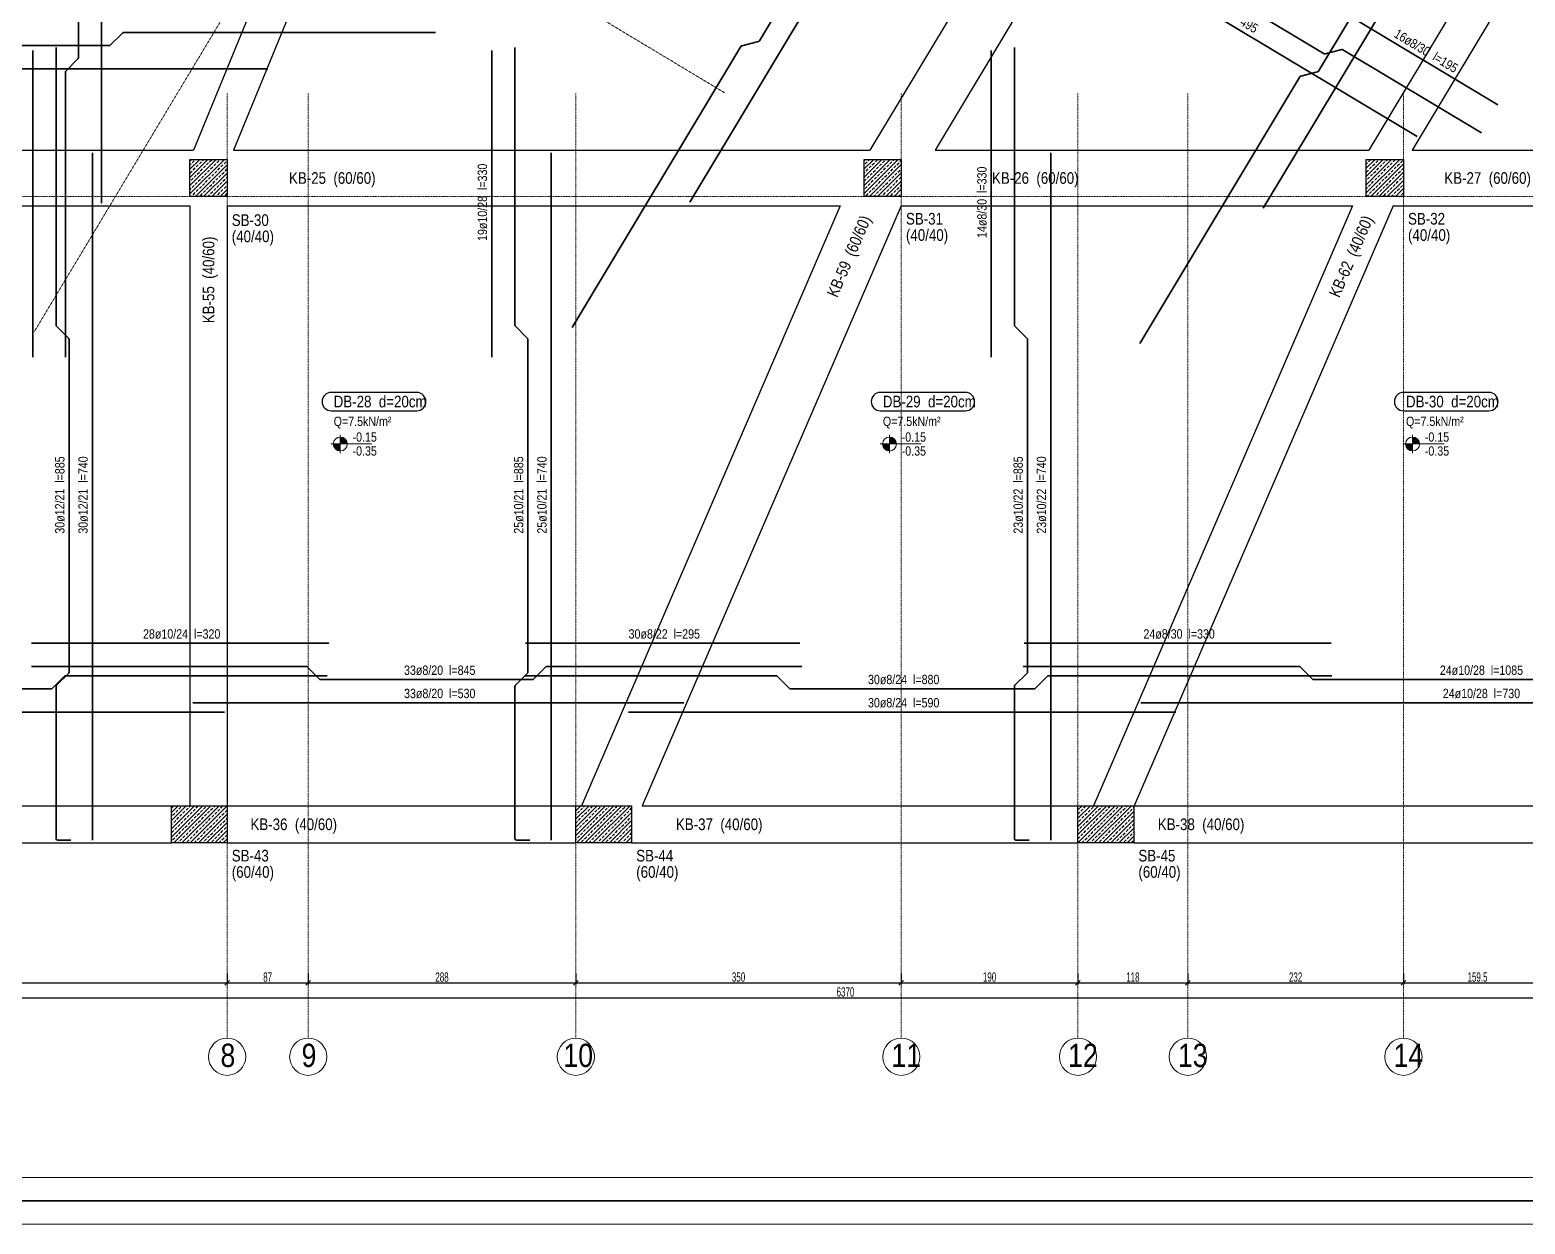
# Model space of a CAD drawing. Header units: millimetres. Extents: x -267 to 94375, y 6431 to 10838.
# Drawn here: x 67494 to 69102, y 6532 to 7816 of the extents above; entities that cross this region are included whole.
import ezdxf
from ezdxf.enums import TextEntityAlignment as Align

# ---------------------------------------------------------------- set-up
doc = ezdxf.new("R2010")
doc.units = ezdxf.units.MM
doc.header["$LTSCALE"] = 0.0001
doc.linetypes.add('DASHED', pattern=[19.05, 12.7, -6.35])
for name, color, linetype, lineweight in [('AKS BALONU (BEYKENT)', 7, 'Continuous', 20), ('AKS CIZGISI (BEYKENT)', 252, 'DASHED', 20), ('AKS NO (BEYKENT)', 3, 'Continuous', 20), ('AKS OLCU (BEYKENT)', 200, 'Continuous', 20), ('DONATI (BEYKENT)', 4, 'Continuous', 35), ('DONATI YAZISI (BEYKENT)', 3, 'Continuous', 20), ('DOSEME ISMI (BEYKENT)', 9, 'Continuous', 20), ('DOSEME PAFTA (BEYKENT)', 3, 'Continuous', 20), ('KIRIS (BEYKENT)', 2, 'Continuous', 30), ('KIRIS ISMI (BEYKENT)', 40, 'Continuous', 20), ('KOLON (BEYKENT)', 3, 'Continuous', 30), ('KOLON ISMI (BEYKENT)', 91, 'Continuous', 20), ('KOT CIZGI (BEYKENT)', 120, 'Continuous', 20), ('KOT YAZI (BEYKENT)', 7, 'Continuous', 20), ('SHEETSUMMARY-50', 152, 'Continuous', 20), ('SheetView', 40, 'Continuous', 20), ('SheetViewOut', 231, 'Continuous', 20), ('TARAMA (BEYKENT)', 252, 'Continuous', 25), ('YAZI (BEYKENT)', 140, 'Continuous', 20)]:
    doc.layers.add(name, color=color, linetype=linetype, lineweight=lineweight)
doc.styles.add('DONATI YAZISI (BEYKENT)', font='')
doc.styles.add('DSMOLC-50', font='bahnschrift light condensed', dxfattribs={"width": 0.75, "height": 10})
doc.styles.add('KOT (BEYKENT)', font='')
doc.styles.add('YAZI (BEYKENT)', font='')
doc.styles.get('DONATI YAZISI (BEYKENT)').set_extended_font_data('Bahnschrift Light Condensed')
doc.styles.get('KOT (BEYKENT)').set_extended_font_data('Bahnschrift Light Condensed')
doc.styles.get('YAZI (BEYKENT)').set_extended_font_data('Bahnschrift Light Condensed')
doc.dimstyles.new('DSMOLC-50', dxfattribs={"dimtxt": 10, "dimasz": 5, "dimexe": 2, "dimexo": 2, "dimgap": 1, "dimtad": 1, "dimdec": 1, "dimrnd": 0.5, "dimzin": 12, "dimdsep": 46, "dimtxsty": 'DSMOLC-50', "dimblk": 'OBLIQUE', "dimblk1": 'OBLIQUE', "dimblk2": 'OBLIQUE', "dimcen": 0, "dimclrt": 7, "dimadec": 0, "dimazin": 0, "dimtfac": 1, "dimtdec": 4, "dimtix": 1, "dimtmove": 2, "dimatfit": 3, "dimfxl": 1, "dimtzin": 0, "dimarcsym": 0})
pattern_1 = [(45, (63534.0714, 6088.7264), (-4.4194174, 4.4194174), []), (45, (63538.491, 6088.7264), (-4.4194174, 4.4194174), [3.125, -1.5625])]

# ---------------------------------------------------------------- blocks, each defined once
blk = doc.blocks.new('_Oblique')
at = {"color": 0, "linetype": 'ByBlock', "lineweight": -2}
blk.add_line((-0.5, -0.5), (0.5, 0.5), dxfattribs=at)
blk = doc.blocks.new('*D1126')
at = {"layer": 'AKS OLCU (BEYKENT)', "color": 0, "lineweight": -2, "transparency": 16777216}
for p, q in [((67131, 6801.3), (67131, 6789.3)), ((67131, 6791.3), (67706, 6791.3)), ((67706, 6801.3), (67706, 6789.3))]:
    blk.add_line(p, q, dxfattribs=at)
at = {"layer": 'DEFPOINTS', "color": 0, "lineweight": -3, "transparency": 16777216}
for p in [(67131, 6803.3), (67706, 6803.3), (67706, 6791.3)]:
    blk.add_point(p, dxfattribs=at)
at = {"layer": 'AKS OLCU (BEYKENT)', "color": 0, "lineweight": -2, "transparency": 16777216, "xscale": 5, "yscale": 5, "zscale": 5, "rotation": 180}
blk.add_blockref('_Oblique', (67131, 6791.3), dxfattribs=at)
at = {"layer": 'AKS OLCU (BEYKENT)', "color": 0, "lineweight": -2, "transparency": 16777216, "xscale": 5, "yscale": 5, "zscale": 5}
blk.add_blockref('_Oblique', (67706, 6791.3), dxfattribs=at)
at = {"layer": 'AKS OLCU (BEYKENT)', "color": 7, "transparency": 16777216, "insert": (67418.5, 6797.3), "char_height": 10, "attachment_point": 5, "style": 'DSMOLC-50'}
blk.add_mtext('575', dxfattribs=at)
blk = doc.blocks.new('*D1127')
at = {"layer": 'AKS OLCU (BEYKENT)', "color": 0, "lineweight": -2, "transparency": 16777216}
for p, q in [((67706, 6801.3), (67706, 6789.3)), ((67706, 6791.3), (67793.2, 6791.3)), ((67793.2, 6801.3), (67793.2, 6789.3))]:
    blk.add_line(p, q, dxfattribs=at)
at = {"layer": 'DEFPOINTS', "color": 0, "lineweight": -3, "transparency": 16777216}
for p in [(67706, 6803.3), (67793.2, 6803.3), (67793.2, 6791.3)]:
    blk.add_point(p, dxfattribs=at)
at = {"layer": 'AKS OLCU (BEYKENT)', "color": 0, "lineweight": -2, "transparency": 16777216, "xscale": 5, "yscale": 5, "zscale": 5, "rotation": 180}
blk.add_blockref('_Oblique', (67706, 6791.3), dxfattribs=at)
at = {"layer": 'AKS OLCU (BEYKENT)', "color": 0, "lineweight": -2, "transparency": 16777216, "xscale": 5, "yscale": 5, "zscale": 5}
blk.add_blockref('_Oblique', (67793.2, 6791.3), dxfattribs=at)
at = {"layer": 'AKS OLCU (BEYKENT)', "color": 7, "transparency": 16777216, "insert": (67749.6, 6797.4), "char_height": 10, "attachment_point": 5, "style": 'DSMOLC-50'}
blk.add_mtext('87', dxfattribs=at)
blk = doc.blocks.new('*D1128')
at = {"layer": 'AKS OLCU (BEYKENT)', "color": 0, "lineweight": -2, "transparency": 16777216}
for p, q in [((67793.2, 6801.3), (67793.2, 6789.3)), ((67793.2, 6791.3), (68081, 6791.3)), ((68081, 6801.3), (68081, 6789.3))]:
    blk.add_line(p, q, dxfattribs=at)
at = {"layer": 'DEFPOINTS', "color": 0, "lineweight": -3, "transparency": 16777216}
for p in [(67793.2, 6803.3), (68081, 6803.3), (68081, 6791.3)]:
    blk.add_point(p, dxfattribs=at)
at = {"layer": 'AKS OLCU (BEYKENT)', "color": 0, "lineweight": -2, "transparency": 16777216, "xscale": 5, "yscale": 5, "zscale": 5, "rotation": 180}
blk.add_blockref('_Oblique', (67793.2, 6791.3), dxfattribs=at)
at = {"layer": 'AKS OLCU (BEYKENT)', "color": 0, "lineweight": -2, "transparency": 16777216, "xscale": 5, "yscale": 5, "zscale": 5}
blk.add_blockref('_Oblique', (68081, 6791.3), dxfattribs=at)
at = {"layer": 'AKS OLCU (BEYKENT)', "color": 7, "transparency": 16777216, "insert": (67937.1, 6797.4), "char_height": 10, "attachment_point": 5, "style": 'DSMOLC-50'}
blk.add_mtext('288', dxfattribs=at)
blk = doc.blocks.new('*D1129')
at = {"layer": 'AKS OLCU (BEYKENT)', "color": 0, "lineweight": -2, "transparency": 16777216}
for p, q in [((68081, 6801.3), (68081, 6789.3)), ((68081, 6791.3), (68431, 6791.3)), ((68431, 6801.3), (68431, 6789.3))]:
    blk.add_line(p, q, dxfattribs=at)
at = {"layer": 'DEFPOINTS', "color": 0, "lineweight": -3, "transparency": 16777216}
for p in [(68081, 6803.3), (68431, 6803.3), (68431, 6791.3)]:
    blk.add_point(p, dxfattribs=at)
at = {"layer": 'AKS OLCU (BEYKENT)', "color": 0, "lineweight": -2, "transparency": 16777216, "xscale": 5, "yscale": 5, "zscale": 5, "rotation": 180}
blk.add_blockref('_Oblique', (68081, 6791.3), dxfattribs=at)
at = {"layer": 'AKS OLCU (BEYKENT)', "color": 0, "lineweight": -2, "transparency": 16777216, "xscale": 5, "yscale": 5, "zscale": 5}
blk.add_blockref('_Oblique', (68431, 6791.3), dxfattribs=at)
at = {"layer": 'AKS OLCU (BEYKENT)', "color": 7, "transparency": 16777216, "insert": (68256, 6797.4), "char_height": 10, "attachment_point": 5, "style": 'DSMOLC-50'}
blk.add_mtext('350', dxfattribs=at)
blk = doc.blocks.new('*D1130')
at = {"layer": 'AKS OLCU (BEYKENT)', "color": 0, "lineweight": -2, "transparency": 16777216}
for p, q in [((68431, 6801.3), (68431, 6789.3)), ((68431, 6791.3), (68621, 6791.3)), ((68621, 6801.3), (68621, 6789.3))]:
    blk.add_line(p, q, dxfattribs=at)
at = {"layer": 'DEFPOINTS', "color": 0, "lineweight": -3, "transparency": 16777216}
for p in [(68431, 6803.3), (68621, 6803.3), (68621, 6791.3)]:
    blk.add_point(p, dxfattribs=at)
at = {"layer": 'AKS OLCU (BEYKENT)', "color": 0, "lineweight": -2, "transparency": 16777216, "xscale": 5, "yscale": 5, "zscale": 5, "rotation": 180}
blk.add_blockref('_Oblique', (68431, 6791.3), dxfattribs=at)
at = {"layer": 'AKS OLCU (BEYKENT)', "color": 0, "lineweight": -2, "transparency": 16777216, "xscale": 5, "yscale": 5, "zscale": 5}
blk.add_blockref('_Oblique', (68621, 6791.3), dxfattribs=at)
at = {"layer": 'AKS OLCU (BEYKENT)', "color": 7, "transparency": 16777216, "insert": (68526, 6797.4), "char_height": 10, "attachment_point": 5, "style": 'DSMOLC-50'}
blk.add_mtext('190', dxfattribs=at)
blk = doc.blocks.new('*D1131')
at = {"layer": 'AKS OLCU (BEYKENT)', "color": 0, "lineweight": -2, "transparency": 16777216}
for p, q in [((68621, 6801.3), (68621, 6789.3)), ((68621, 6791.3), (68739.1, 6791.3)), ((68739.1, 6801.3), (68739.1, 6789.3))]:
    blk.add_line(p, q, dxfattribs=at)
at = {"layer": 'DEFPOINTS', "color": 0, "lineweight": -3, "transparency": 16777216}
for p in [(68621, 6803.3), (68739.1, 6803.3), (68739.1, 6791.3)]:
    blk.add_point(p, dxfattribs=at)
at = {"layer": 'AKS OLCU (BEYKENT)', "color": 0, "lineweight": -2, "transparency": 16777216, "xscale": 5, "yscale": 5, "zscale": 5, "rotation": 180}
blk.add_blockref('_Oblique', (68621, 6791.3), dxfattribs=at)
at = {"layer": 'AKS OLCU (BEYKENT)', "color": 0, "lineweight": -2, "transparency": 16777216, "xscale": 5, "yscale": 5, "zscale": 5}
blk.add_blockref('_Oblique', (68739.1, 6791.3), dxfattribs=at)
at = {"layer": 'AKS OLCU (BEYKENT)', "color": 7, "transparency": 16777216, "insert": (68680.1, 6797.4), "char_height": 10, "attachment_point": 5, "style": 'DSMOLC-50'}
blk.add_mtext('118', dxfattribs=at)
blk = doc.blocks.new('*D1132')
at = {"layer": 'AKS OLCU (BEYKENT)', "color": 0, "lineweight": -2, "transparency": 16777216}
for p, q in [((68739.1, 6801.3), (68739.1, 6789.3)), ((68739.1, 6791.3), (68971, 6791.3)), ((68971, 6801.3), (68971, 6789.3))]:
    blk.add_line(p, q, dxfattribs=at)
at = {"layer": 'DEFPOINTS', "color": 0, "lineweight": -3, "transparency": 16777216}
for p in [(68739.1, 6803.3), (68971, 6803.3), (68971, 6791.3)]:
    blk.add_point(p, dxfattribs=at)
at = {"layer": 'AKS OLCU (BEYKENT)', "color": 0, "lineweight": -2, "transparency": 16777216, "xscale": 5, "yscale": 5, "zscale": 5, "rotation": 180}
blk.add_blockref('_Oblique', (68739.1, 6791.3), dxfattribs=at)
at = {"layer": 'AKS OLCU (BEYKENT)', "color": 0, "lineweight": -2, "transparency": 16777216, "xscale": 5, "yscale": 5, "zscale": 5}
blk.add_blockref('_Oblique', (68971, 6791.3), dxfattribs=at)
at = {"layer": 'AKS OLCU (BEYKENT)', "color": 7, "transparency": 16777216, "insert": (68855.1, 6797.4), "char_height": 10, "attachment_point": 5, "style": 'DSMOLC-50'}
blk.add_mtext('232', dxfattribs=at)
blk = doc.blocks.new('*D1133')
at = {"layer": 'AKS OLCU (BEYKENT)', "color": 0, "lineweight": -2, "transparency": 16777216}
for p, q in [((68971, 6801.3), (68971, 6789.3)), ((68971, 6791.3), (69130.3, 6791.3)), ((69130.3, 6801.3), (69130.3, 6789.3))]:
    blk.add_line(p, q, dxfattribs=at)
at = {"layer": 'DEFPOINTS', "color": 0, "lineweight": -3, "transparency": 16777216}
for p in [(68971, 6803.3), (69130.3, 6803.3), (69130.3, 6791.3)]:
    blk.add_point(p, dxfattribs=at)
at = {"layer": 'AKS OLCU (BEYKENT)', "color": 0, "lineweight": -2, "transparency": 16777216, "xscale": 5, "yscale": 5, "zscale": 5, "rotation": 180}
blk.add_blockref('_Oblique', (68971, 6791.3), dxfattribs=at)
at = {"layer": 'AKS OLCU (BEYKENT)', "color": 0, "lineweight": -2, "transparency": 16777216, "xscale": 5, "yscale": 5, "zscale": 5}
blk.add_blockref('_Oblique', (69130.3, 6791.3), dxfattribs=at)
at = {"layer": 'AKS OLCU (BEYKENT)', "color": 7, "transparency": 16777216, "insert": (69050.7, 6797.4), "char_height": 10, "attachment_point": 5, "style": 'DSMOLC-50'}
blk.add_mtext('159.5', dxfattribs=at)
blk = doc.blocks.new('*D1145')
at = {"layer": 'AKS OLCU (BEYKENT)', "color": 0, "lineweight": -2, "transparency": 16777216}
for p, q in [((65186, 6801.3), (65186, 6773.3)), ((71556, 6801.3), (71556, 6773.3)), ((65186, 6775.3), (71556, 6775.3))]:
    blk.add_line(p, q, dxfattribs=at)
at = {"layer": 'DEFPOINTS', "color": 0, "lineweight": -3, "transparency": 16777216}
for p in [(65186, 6803.3), (71556, 6803.3), (71556, 6775.3)]:
    blk.add_point(p, dxfattribs=at)
at = {"layer": 'AKS OLCU (BEYKENT)', "color": 0, "lineweight": -2, "transparency": 16777216, "xscale": 5, "yscale": 5, "zscale": 5, "rotation": 180}
blk.add_blockref('_Oblique', (65186, 6775.3), dxfattribs=at)
at = {"layer": 'AKS OLCU (BEYKENT)', "color": 0, "lineweight": -2, "transparency": 16777216, "xscale": 5, "yscale": 5, "zscale": 5}
blk.add_blockref('_Oblique', (71556, 6775.3), dxfattribs=at)
at = {"layer": 'AKS OLCU (BEYKENT)', "color": 7, "transparency": 16777216, "insert": (68371, 6781.4), "char_height": 10, "attachment_point": 5, "style": 'DSMOLC-50'}
blk.add_mtext('6370', dxfattribs=at)

msp = doc.modelspace()

# ---------------------------------------------------------------- hatches: boundary and pattern name
at = {"layer": 'KOT CIZGI (BEYKENT)'}
h = msp.add_hatch(color=256, dxfattribs=at)
h.dxf.hatch_style = 1
h.paths.add_polyline_path([(67827.73, 7370.73), (67820.23, 7370.73, 0.4142136), (67827.73, 7363.23)])
h = msp.add_hatch(color=256, dxfattribs=at)
h.dxf.hatch_style = 1
h.paths.add_polyline_path([(67827.73, 7378.23), (67827.73, 7370.73), (67835.23, 7370.73, 0.4142136)])
h = msp.add_hatch(color=256, dxfattribs=at)
h.dxf.hatch_style = 1
h.paths.add_polyline_path([(68418.3, 7370.73), (68410.8, 7370.73, 0.4142136), (68418.3, 7363.23)])
h = msp.add_hatch(color=256, dxfattribs=at)
h.dxf.hatch_style = 1
h.paths.add_polyline_path([(68418.3, 7378.23), (68418.3, 7370.73), (68425.8, 7370.73, 0.4142136)])
h = msp.add_hatch(color=256, dxfattribs=at)
h.dxf.hatch_style = 1
h.paths.add_polyline_path([(68980.88, 7370.73), (68973.38, 7370.73, 0.4142136), (68980.88, 7363.23)])
h = msp.add_hatch(color=256, dxfattribs=at)
h.dxf.hatch_style = 1
h.paths.add_polyline_path([(68980.88, 7378.23), (68980.88, 7370.73), (68988.38, 7370.73, 0.4142136)])
at = {"layer": 'TARAMA (BEYKENT)'}
h = msp.add_hatch(dxfattribs=at)
h.set_pattern_fill('ANSI33', color=256, style=0, pattern_type=0)
h.set_pattern_definition(pattern_1)
h.paths.add_polyline_path([(67666.04, 7676.77), (67706.04, 7676.77), (67706.04, 7636.77), (67666.04, 7636.77)], flags=0)
h = msp.add_hatch(dxfattribs=at)
h.set_pattern_fill('ANSI33', color=256, style=0, pattern_type=0)
h.set_pattern_definition(pattern_1)
h.paths.add_polyline_path([(68391.06, 7676.78), (68431.06, 7676.78), (68431.06, 7636.78), (68391.06, 7636.78)], flags=0)
h = msp.add_hatch(dxfattribs=at)
h.set_pattern_fill('ANSI33', color=256, style=0, pattern_type=0)
h.set_pattern_definition(pattern_1)
h.paths.add_polyline_path([(68931, 7676.77), (68971, 7676.77), (68971, 7636.77), (68931, 7636.77)], flags=0)
h = msp.add_hatch(dxfattribs=at)
h.set_pattern_fill('ANSI33', color=256, style=0, pattern_type=0)
h.set_pattern_definition(pattern_1)
h.paths.add_polyline_path([(67646.04, 6981.77), (67706.04, 6981.77), (67706.04, 6941.77), (67646.04, 6941.77)], flags=0)
h = msp.add_hatch(dxfattribs=at)
h.set_pattern_fill('ANSI33', color=256, style=0, pattern_type=0)
h.set_pattern_definition(pattern_1)
h.paths.add_polyline_path([(68081, 6981.77), (68141, 6981.77), (68141, 6941.77), (68081, 6941.77)], flags=0)
h = msp.add_hatch(dxfattribs=at)
h.set_pattern_fill('ANSI33', color=256, style=0, pattern_type=0)
h.set_pattern_definition(pattern_1)
h.paths.add_polyline_path([(68621.01, 6981.76), (68681.01, 6981.76), (68681.01, 6941.76), (68621.01, 6941.76)], flags=0)

# ---------------------------------------------------------------- linework, layer by layer
at = {"layer": 'AKS BALONU (BEYKENT)'}
for centre in [(67706.04, 6711.77), (67793.25, 6711.77), (68081.03, 6711.77), (68431.03, 6711.77), (68621.03, 6711.77), (68739.13, 6711.77), (68971.03, 6711.77)]:
    msp.add_circle(centre, 20, dxfattribs=at)
at = {"layer": 'AKS CIZGISI (BEYKENT)'}
for p, q in [((69041.51, 10061.32), (67498.68, 7491.62)), ((70044.6, 9459.07), (69021.22, 7754.56)), ((65913.96, 9145.57), (68241.25, 7748.32)), ((67706.04, 6731.77), (67706.04, 7748.07)), ((67793.25, 6731.77), (67793.25, 7748.07)), ((68081.03, 6731.77), (68081.03, 7748.07)), ((68431.03, 6731.77), (68431.03, 7748.07)), ((68621.03, 6731.77), (68621.03, 7748.07)), ((68739.13, 6731.77), (68739.13, 7748.07)), ((68971.03, 6731.77), (68971.03, 7748.07)), ((65385.37, 7636.77), (71771.03, 7636.77)), ((64986.04, 6941.77), (71771.03, 6941.77))]:
    msp.add_line(p, q, dxfattribs=at)
at = {"layer": 'DONATI (BEYKENT)'}
for points in [[(68076.97, 7495.87), (68258.55, 7798.31, -0.1989124), (68259.48, 7799), (68277.48, 7803.49, 0.1989124), (68278.4, 7804.18), (68497.2, 8168.6, 0.1989124), (68497.37, 8169.74), (68492.88, 8187.74, -0.1989124), (68493.05, 8188.88), (68687.58, 8512.89)], [(68687.41, 7478.75), (68859.7, 7765.7, -0.1989124), (68860.62, 7766.39), (68878.62, 7770.88, 0.1989124), (68879.55, 7771.56), (68980.74, 7940.1, 0.1989124), (68980.9, 7941.23), (68976.41, 7959.24, -0.1989124), (68976.58, 7960.37), (69129.27, 8214.69)], [(67532.09, 7464.24), (67532.09, 7770.79, -0.1989124), (67532.53, 7771.85), (67545.65, 7784.98, 0.1989124), (67546.09, 7786.04), (67546.09, 8010.72, 0.1989124), (67545.65, 8011.78), (67532.53, 8024.9, -0.1989124), (67532.09, 8025.96), (67532.09, 8152.14, -0.4142136), (67533.59, 8153.64), (67546.09, 8153.64)], [(68443.24, 8072.51), (68699.22, 7918.83, -0.1989124), (68699.9, 7917.9), (68704.4, 7899.9, 0.1989124), (68705.08, 7898.98), (68885.77, 7790.49, 0.1989124), (68886.91, 7790.32), (68904.91, 7794.82, -0.1989124), (68906.04, 7794.65), (69054.87, 7705.29)], [(66961.9, 7813.1), (67246.15, 7813.1, -0.1989124), (67247.21, 7812.66), (67260.34, 7799.54, 0.1989124), (67261.4, 7799.1), (67579.37, 7799.1, 0.1989124), (67580.43, 7799.54), (67593.55, 7812.66, -0.1989124), (67594.61, 7813.1), (67930.3, 7813.1)], [(67538.09, 6944.77), (67523.59, 6944.77, -0.4142136), (67522.09, 6946.27), (67522.09, 7110.15, -0.1989124), (67522.53, 7111.21), (67535.65, 7124.33, 0.1989124), (67536.09, 7125.39), (67536.09, 7483.15, 0.1989124), (67535.65, 7484.21), (67522.53, 7497.33, -0.1989124), (67522.09, 7498.39), (67522.09, 7797.17)], [(68031.55, 6944.77), (68017.05, 6944.77, -0.4142136), (68015.55, 6946.27), (68015.55, 7110.15, -0.1989124), (68015.99, 7111.21), (68029.11, 7124.33, 0.1989124), (68029.55, 7125.39), (68029.55, 7483.15, 0.1989124), (68029.11, 7484.21), (68015.99, 7497.33, -0.1989124), (68015.55, 7498.39), (68015.55, 7797.17)], [(68568.73, 6944.77), (68554.23, 6944.77, -0.4142136), (68552.73, 6946.27), (68552.73, 7110.15, -0.1989124), (68553.17, 7111.21), (68566.29, 7124.33, 0.1989124), (68566.73, 7125.39), (68566.73, 7483.15, 0.1989124), (68566.29, 7484.21), (68553.17, 7497.33, -0.1989124), (68552.73, 7498.39), (68552.73, 7797.17)], [(67495.52, 7131.48), (67791.17, 7131.48, -0.1989124), (67792.23, 7131.04), (67805.35, 7117.91, 0.1989124), (67806.41, 7117.48), (68034.42, 7117.48, 0.1989124), (68035.48, 7117.91), (68048.6, 7131.04, -0.1989124), (68049.67, 7131.48), (68323.92, 7131.48)], [(68562.22, 7131.48), (68858.98, 7131.48, -0.1989124), (68860.04, 7131.04), (68873.16, 7117.91, 0.1989124), (68874.22, 7117.48), (69236.06, 7117.48, 0.1989124), (69237.12, 7117.91), (69250.24, 7131.04, -0.1989124), (69251.3, 7131.48), (69635.61, 7131.48)], [(66855.17, 7121.48), (67127.47, 7121.48, -0.1989124), (67128.53, 7121.04), (67141.65, 7107.91, 0.1989124), (67142.71, 7107.48), (67516.93, 7107.48, 0.1989124), (67517.99, 7107.91), (67531.11, 7121.04, -0.1989124), (67532.17, 7121.48), (67813.57, 7121.48)], [(68025.7, 7121.48), (68296.62, 7121.48, -0.1989124), (68297.68, 7121.04), (68310.8, 7107.91, 0.1989124), (68311.86, 7107.48), (68573.95, 7107.48, 0.1989124), (68575.01, 7107.91), (68588.13, 7121.04, -0.1989124), (68589.19, 7121.48), (68894.1, 7121.48)]]:
    msp.add_lwpolyline(points, format="xyb", dxfattribs=at)
for points in [[(68203.53, 7630.9), (68642.28, 8361.66)], [(67571.09, 7629.77), (67571.09, 8153.64)], [(68820.23, 7624.2), (69067.48, 8036.02)], [(68562.22, 7955.59), (68985.74, 7701.31)], [(68905.32, 7835.9), (69072.5, 7735.53)], [(67497.09, 7464.05), (67497.09, 7794.05)], [(67990.55, 7464.05), (67990.55, 7794.05)], [(68527.73, 7464.05), (68527.73, 7794.05)], [(67094.04, 7774.1), (67749.97, 7774.1)], [(67561.09, 6944.77), (67561.09, 7683.77)], [(68054.55, 6944.77), (68054.55, 7683.77)], [(68591.73, 6944.77), (68591.73, 7683.77)], [(67495.58, 7156.48), (67815.58, 7156.48)], [(68027.06, 7156.48), (68322.06, 7156.48)], [(68563.24, 7156.48), (68893.24, 7156.48)], [(67669.04, 7092.48), (68197.13, 7092.48)], [(68688.68, 7092.48), (69418.04, 7092.48)], [(66955.42, 7082.48), (67703.04, 7082.48)], [(68137.8, 7082.48), (68726.24, 7082.48)]]:
    msp.add_lwpolyline(points, dxfattribs=at)
at = {"layer": 'DOSEME PAFTA (BEYKENT)', "lineweight": -3}
for points in [[(67818.02, 7406.45), (67909.88, 7406.45, 1), (67909.88, 7426.23), (67818.02, 7426.23, 1)], [(68408.58, 7406.45), (68500, 7406.45, 1), (68500, 7426.23), (68408.58, 7426.23, 1)], [(68971.16, 7406.45), (69063.03, 7406.45, 1), (69063.03, 7426.23), (68971.16, 7426.23, 1)]]:
    msp.add_lwpolyline(points, format="xyb", close=True, dxfattribs=at)
at = {"layer": 'KIRIS (BEYKENT)'}
for p, q in [((68714.45, 8214.98), (68397.32, 7686.77)), ((68761.41, 8176.63), (68467.31, 7686.77)), ((67787.62, 7973.98), (67669.81, 7686.77)), ((69104.35, 7970.73), (68933.86, 7686.77)), ((67822.31, 7953.15), (67713.04, 7686.77)), ((69138.69, 7950.23), (68980.52, 7686.77)), ((67131.04, 7686.77), (67669.81, 7686.77)), ((67713.04, 7686.77), (68397.32, 7686.77)), ((68467.31, 7686.77), (68933.86, 7686.77)), ((68980.52, 7686.77), (69435.41, 7686.77)), ((67124.29, 7626.77), (67666.04, 7626.77)), ((67666.04, 7626.77), (67666.04, 6981.67)), ((67706.04, 7626.77), (68365.41, 7626.77)), ((67706.04, 7626.77), (67706.04, 6981.77)), ((68365.41, 7626.77), (68086.97, 6981.67)), ((68430.76, 7626.77), (68152.35, 6981.77)), ((68430.76, 7626.77), (68916.3, 7626.77)), ((68916.3, 7626.77), (68637.89, 6981.76)), ((68959.89, 7626.77), (68681.45, 6981.77)), ((68959.89, 7626.77), (69381.04, 7626.77)), ((66971.04, 6981.77), (67646.14, 6981.77)), ((67706.14, 6981.77), (68081, 6981.77)), ((68152.35, 6981.77), (68621.01, 6981.77)), ((68681.45, 6981.77), (69361.14, 6981.77)), ((66971.04, 6941.77), (67646.14, 6941.77)), ((67706.14, 6941.77), (68081, 6941.77)), ((68141, 6941.77), (68621.01, 6941.77)), ((68681.01, 6941.77), (69361.14, 6941.77))]:
    msp.add_line(p, q, dxfattribs=at)
at = {"layer": 'KOLON (BEYKENT)'}
for points in [[(67666.04, 7676.77), (67706.04, 7676.77), (67706.04, 7636.77), (67666.04, 7636.77)], [(68391.06, 7676.78), (68431.06, 7676.78), (68431.06, 7636.78), (68391.06, 7636.78)], [(68931, 7676.77), (68971, 7676.77), (68971, 7636.77), (68931, 7636.77)], [(67646.04, 6981.77), (67706.04, 6981.77), (67706.04, 6941.77), (67646.04, 6941.77)], [(68081, 6981.77), (68141, 6981.77), (68141, 6941.77), (68081, 6941.77)], [(68621.01, 6981.76), (68681.01, 6981.76), (68681.01, 6941.76), (68621.01, 6941.76)]]:
    msp.add_lwpolyline(points, close=True, dxfattribs=at)
at = {"layer": 'KOT CIZGI (BEYKENT)'}
for p, q in [((67827.73, 7380.73), (67827.73, 7360.73)), ((68418.3, 7380.73), (68418.3, 7360.73)), ((68980.88, 7380.73), (68980.88, 7360.73)), ((67817.73, 7370.73), (67861.76, 7370.73)), ((68408.3, 7370.73), (68452.32, 7370.73)), ((68970.88, 7370.73), (69014.9, 7370.73))]:
    msp.add_line(p, q, dxfattribs=at)
for centre in [(67827.73, 7370.73), (68418.3, 7370.73), (68980.88, 7370.73)]:
    msp.add_circle(centre, 7.5, dxfattribs=at)
at = {"layer": 'SHEETSUMMARY-50', "const_width": 2, "flags": 128}
msp.add_lwpolyline([(57239.42, 6556.81), (72579.28, 6556.81), (72579.28, 10706.81), (57239.42, 10706.81)], close=True, dxfattribs=at)
at = {"layer": 'SheetView'}
msp.add_lwpolyline([(57264.42, 6581.81), (71954.28, 6581.81), (71954.28, 10681.81), (57264.42, 10681.81)], close=True, dxfattribs=at)
at = {"layer": 'SheetViewOut'}
msp.add_lwpolyline([(57214.42, 6531.81), (72604.28, 6531.81), (72604.28, 10731.81), (57214.42, 10731.81)], close=True, dxfattribs=at)

# ---------------------------------------------------------------- texts
at = {"layer": 'AKS NO (BEYKENT)', "style": 'YAZI (BEYKENT)'}
for s, p in [('8', (67698.91, 6700.77)), ('9', (67786.12, 6700.77)), ('10', (68067.69, 6700.77)), ('11', (68420.46, 6700.77)), ('12', (68610.46, 6700.77)), ('13', (68728.56, 6700.77)), ('14', (68960.46, 6700.77))]:
    msp.add_text(s, height=25, dxfattribs=at).set_placement(p)
at = {"layer": 'DONATI YAZISI (BEYKENT)', "style": 'DONATI YAZISI (BEYKENT)'}
for s, rotation, p in [(' 16ø8/29  l=495', 329, (68779.13, 7837.02)), (' 16ø8/30  l=195', 329, (68994.06, 7794.29)), (' 19ø10/28  l=330', 90, (67980.55, 7629.05)), (' 14ø8/30  l=330', 90, (68517.73, 7629.05)), (' 30ø12/21  l=885', 90, (67526.09, 7314.27)), (' 30ø12/21  l=740', 90, (67551.09, 7314.27)), (' 25ø10/21  l=885', 90, (68019.55, 7314.27)), (' 25ø10/21  l=740', 90, (68044.55, 7314.27)), (' 23ø10/22  l=885', 90, (68556.73, 7314.27)), (' 23ø10/22  l=740', 90, (68581.73, 7314.27))]:
    msp.add_text(s, height=10, rotation=rotation, dxfattribs=at).set_placement(p, align=Align.MIDDLE_CENTER)
for s, p in [(' 28ø10/24  l=320', (67655.58, 7166.48)), (' 30ø8/22  l=295', (68174.56, 7166.48)), (' 24ø8/30  l=330', (68728.24, 7166.48)), (' 33ø8/20  l=845', (67933.08, 7127.48)), (' 24ø10/28  l=1085', (69053.36, 7127.48)), (' 33ø8/20  l=530', (67933.08, 7102.48)), (' 30ø8/24  l=880', (68432.02, 7117.48)), (' 24ø10/28  l=730', (69053.36, 7102.48)), (' 30ø8/24  l=590', (68432.02, 7092.48))]:
    msp.add_text(s, height=10, dxfattribs=at).set_placement(p, align=Align.MIDDLE_CENTER)
at = {"layer": 'DOSEME ISMI (BEYKENT)', "style": 'YAZI (BEYKENT)'}
for s, p in [('DB-28  d=20cm', (67820.66, 7410.11)), ('DB-29  d=20cm', (68411.22, 7410.11)), ('DB-30  d=20cm', (68973.8, 7410.11))]:
    msp.add_text(s, height=12.5, dxfattribs=at).set_placement(p)
at = {"layer": 'KIRIS ISMI (BEYKENT)', "style": 'YAZI (BEYKENT)'}
for s, p in [('KB-25  (60/60)', (67772.57, 7650.52)), ('KB-26  (60/60)', (68528.57, 7650.52)), ('KB-27  (60/60)', (69015, 7650.52)), ('KB-36  (40/60)', (67731.14, 6955.52)), ('KB-37  (40/60)', (68188.69, 6955.52)), ('KB-38  (40/60)', (68706.9, 6955.52))]:
    msp.add_text(s, height=12.5, dxfattribs=at).set_placement(p)
for s, rotation, p in [('KB-59  (60/60)', 66.6524, (68362.04, 7527.48)), ('KB-62  (40/60)', 66.65237, (68901.99, 7527.32)), ('KB-55  (40/60)', 90, (67692.29, 7500.63))]:
    msp.add_text(s, height=12.5, rotation=rotation, dxfattribs=at).set_placement(p)
at = {"layer": 'KOLON ISMI (BEYKENT)', "style": 'YAZI (BEYKENT)'}
for s, p in [('SB-30', (67711.04, 7605.24)), ('SB-31', (68436.06, 7606.69)), ('SB-32', (68976, 7606.68)), ('(40/40)', (67711.04, 7587.74)), ('(40/40)', (68436.06, 7589.19)), ('(40/40)', (68976, 7589.18)), ('SB-43', (67711.04, 6921.77)), ('SB-44', (68146, 6921.77)), ('SB-45', (68686.01, 6921.76)), ('(60/40)', (67711.04, 6904.27)), ('(60/40)', (68146, 6904.27)), ('(60/40)', (68686.01, 6904.26))]:
    msp.add_text(s, height=12.5, dxfattribs=at).set_placement(p)
at = {"layer": 'KOT YAZI (BEYKENT)', "style": 'KOT (BEYKENT)'}
for s, p in [(' -0.15', (67837.73, 7373.23)), (' -0.15', (68428.3, 7373.23)), (' -0.15', (68990.88, 7373.23)), (' -0.35', (67837.73, 7358.23)), (' -0.35', (68428.3, 7358.23)), (' -0.35', (68990.88, 7358.23))]:
    msp.add_text(s, height=10, dxfattribs=at).set_placement(p)
at = {"layer": 'YAZI (BEYKENT)', "style": 'YAZI (BEYKENT)'}
for p in [(67820.66, 7390.11), (68411.22, 7390.11), (68973.8, 7390.11)]:
    msp.add_text('Q=7.5kN/m²', height=10, dxfattribs=at).set_placement(p)

# ---------------------------------------------------------------- dimensions: what is measured, and where the dimension line sits
at = {"layer": 'AKS OLCU (BEYKENT)'}
for base, p1, p2, picture, middle in [((71556.03, 6775.26), (65186.04, 6803.26), (71556.03, 6803.26), '*D1145', (68371.03, 6781.36)), ((67706.04, 6791.26), (67131.04, 6803.26), (67706.04, 6803.26), '*D1126', (67418.54, 6797.31)), ((67793.25, 6791.26), (67706.04, 6803.26), (67793.25, 6803.26), '*D1127', (67749.64, 6797.36)), ((68081.03, 6791.26), (67793.25, 6803.26), (68081.03, 6803.26), '*D1128', (67937.14, 6797.36)), ((68431.03, 6791.26), (68081.03, 6803.26), (68431.03, 6803.26), '*D1129', (68256.03, 6797.36)), ((68621.03, 6791.26), (68431.03, 6803.26), (68621.03, 6803.26), '*D1130', (68526.03, 6797.36)), ((68739.13, 6791.26), (68621.03, 6803.26), (68739.13, 6803.26), '*D1131', (68680.08, 6797.36)), ((68971.03, 6791.26), (68739.13, 6803.26), (68971.03, 6803.26), '*D1132', (68855.08, 6797.36)), ((69130.34, 6791.26), (68971.03, 6803.26), (69130.34, 6803.26), '*D1133', (69050.69, 6797.36))]:
    dim = msp.add_linear_dim(base=base, p1=p1, p2=p2, dimstyle='DSMOLC-50', dxfattribs=at)
    dim.commit()
    dim.dimension.update_dxf_attribs({"geometry": picture, "text_midpoint": middle})

doc.saveas('drawing.dxf')
